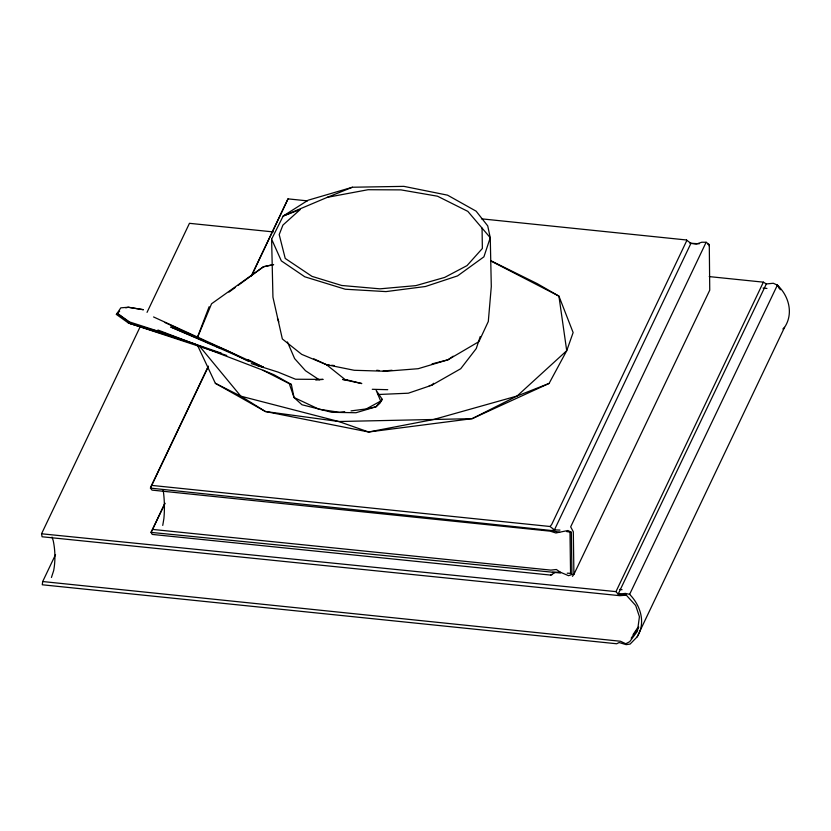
<?xml version="1.0" encoding="UTF-8"?>
<svg xmlns="http://www.w3.org/2000/svg" width="831" height="831" viewBox="0 0 831 831"><rect width="100%" height="100%" fill="white"/><g stroke="black" fill="none" stroke-linecap="round" stroke-linejoin="round"><path stroke-width="1.25" d="M709.134 245.862L709.29 244.594L706.132 242.268L701.811 242.226L696.212 244.075L690.914 243.39L686.489 239.982L481.45 218.823M55.532 554.62L42.693 581.534L42.267 584.775L616.695 643.765L619.126 642.54L626.159 644.638L630.116 644.067L637.18 636.837L784.568 327.341C793.74 313.619 788.899 295.836 777.38 285.137L773.318 283.267L766.338 283.942L763.377 282.156L709.217 276.598M162.741 525.421L163.894 518.565A156.508 132.96 25.5 0 0 163.52 492.586L163.084 490.217M51.429 577.483L53.651 570.679A98.64 83.806 25.5 0 0 53.236 540.711L52.021 537.075M480.235 336.513L476.256 348.563L460.706 368.735L431.819 385.21L408.322 393.198L378.105 394.517M307.356 200.863L288.014 198.869L251.731 275.487M197.155 338.02L209.121 306.712M208.352 366.097L151.522 485.377L150.432 488.119L152.031 490.113L550.278 531.175L555.866 532.972L567.937 530.51L571.323 532.276L571.957 574.481L568.57 575.696L560.177 572.133L556.375 569.505L550.828 570.108L152.572 529.409L151.045 532.391L152.208 534.416L550.673 575.094L552.345 574.533M637.18 636.837C646.03 622.866 640.576 605.384 629.618 594.352L625.442 593.407L618.139 594.134L615.968 591.63L41.55 533.782L42.069 536.764L619.864 595.682L626.325 595.152L635.705 605.539L639.423 616.685L637.47 631.196L629.701 641.667L625.805 643.765L620.497 641.252L42.693 581.534M197.248 338.082L211.552 303.772L263.458 266.761L273.555 264.528M41.55 533.782L140.335 326.417M147.035 312.363L189.458 223.321L273.285 231.922M251.253 276.048L288.014 198.869M208.321 366.616L150.432 488.119L551.794 530.552L559.616 532.349M164.964 503.181L151.045 532.391L560.572 573.016M690.914 243.39L554.422 529.898L551.794 530.552M706.132 242.268L570.668 526.864L573.317 531.767L573.909 574.356L572.445 576.34M615.968 591.63L763.377 282.156M152.572 529.409L164.829 503.711M573.909 574.356L709.747 290.164L709.29 244.594L707.804 244.356M766.338 283.942L618.139 594.134L626.325 595.152M629.618 594.352L777.38 285.137L779.405 288.378M271.612 239.172L283.174 216.029L308.093 200.219L352.427 187.235L403.876 186.362L447.545 195.16L476.132 211.178L487.724 225.887L490.259 237.718L491.298 286.508L488.306 321.493L478.905 341.645L447.951 359.802L418.17 368.704L385.74 371.26L354.214 370.283L326.49 364.684L301.705 354.37L282.343 338.955L272.942 297.197L271.612 239.172L281.335 260.882L304.811 276.806L345.281 289.23L385.979 291.598L425.482 286.498L457.58 275.882L483.902 256.841L490.259 237.718L467.822 211.365L437.511 196.209L400.968 189.884L368.081 189.717L327.352 197.321L283.174 216.029L300.271 209.495L282.924 225.087L279.195 234.591L285.23 258.441L311.999 276.37L341.707 285.48L379.944 288.835L415.874 285.625L444.678 277.419L467.022 265.608L482.364 248.479L482.063 228.099M197.404 345.104L215.364 383.32L265.38 411.501L368.632 431.995L472.153 418.658L549.094 383.423L566.721 350.713L573.13 332.566L558.92 296.116L537.158 283.61L491.277 260.934M351.035 410.888L366.253 408.945L376.028 406.785L380.702 401.093L376.163 390.341L382.26 399.358L379.923 403.253L376.028 406.785L355.948 412.737L331.87 412.321L301.954 404.749L294.029 397.509L289.281 383.652L263.053 370.262L157.921 330.021M226.738 355.471L128.358 322.968L116.371 314.43L120.817 307.834L128.296 307.252L143.316 309.693L128.296 307.252L125.813 307.834M633.129 634.541L637.917 627.405M631.186 638.25L638.79 627.135M151.522 485.377L549.997 526.49L551.649 524.569L686.738 240.678L686.489 239.982M382.26 399.358L380.702 401.093L366.253 408.945M433.564 383.288L431.819 385.21L429.263 385.636M116.371 314.43L119.643 311.168M782.875 328.962L784.568 327.341M228.982 292.107L235.246 287.505M238.383 285.199L263.458 266.761L273.586 264.684M453.196 356.208L447.951 359.802L432.058 363.895M550.673 575.094L555.015 572.58M327.352 197.321L352.427 187.235M549.094 383.423L517.1 396.013L472.153 418.658L338.747 421.514L265.38 411.501L240.813 396.179L215.364 383.32M392.003 370.283L383.164 370.969M344.699 411.698L339.619 412.342L319 409.226L294.029 397.509L291.349 384.441L273.835 374.688L263.053 370.262M315.759 380.068L323.124 379.393L295.576 379.237L278.094 372.111L251.326 363.614M552.386 572.33L560.177 572.133M372.267 389.292L387.755 389.697M559.98 530.085L554.422 529.898L549.997 526.49M567.199 573.193L570.565 573.328L571.957 574.481M689.886 243.213L699.245 243.784M763.076 288.056L766.951 288.45M619.49 589.449L622.066 589.719M313.817 358.826L326.49 364.684L329.066 364.965M331.642 365.256L334.218 365.536M376.723 370.262L379.3 370.543M566.617 531.57L571.323 532.276M257.433 365.547L263.354 367.188L247.97 359.605M194.88 344.024L165.764 333.657L128.358 322.968L194.88 344.024L221.358 353.165M165.764 333.657L128.026 321.462L117.161 313.256L129.013 321.597M289.281 383.652L291.349 384.441M153.558 316.954L263.354 367.188L170.698 326.999L226.593 350.402L248.272 361.236M164.839 322.459L194.142 336.16M196.48 337.261L210.544 343.837M216.403 346.579L218.75 347.68M491.266 261.204L558.92 296.116L566.721 350.713L517.1 396.013L433.408 419.551L368.632 431.995L338.747 421.514L240.813 396.179L199.866 346.589M319.322 379.86L305.507 370.73L294.61 358.577L287.433 341.936M326.49 364.684L345.665 380.016M777.162 284.638L780.309 289.749M277.471 318.45L278.842 321.836M569.983 532.089L570.565 573.328M347.306 379.985L342.601 379.455L361.797 383.558L347.306 379.985"/></g></svg>
